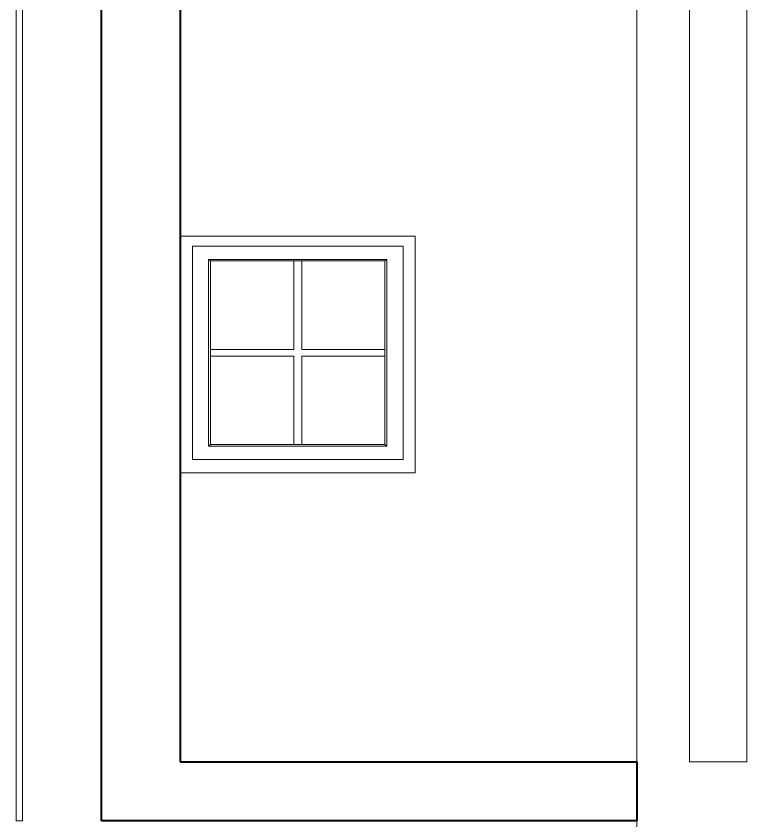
# Model space of a CAD drawing. Header units: inches. Extents: x 135267 to 147066, y -21506 to -19082.
# Drawn here: x 138846.2 to 138957.4, y -20377.3 to -20254.8 of the extents above; entities that cross this region are included whole.
import ezdxf

# ---------------------------------------------------------------- set-up
doc = ezdxf.new("R2010")
doc.units = ezdxf.units.IN
doc.header["$LTSCALE"] = 0.5
doc.header["$MEASUREMENT"] = 0
for name, color, linetype, lineweight in [('HACTH', 253, 'Continuous', 9), ('wall', 1, 'Continuous', 40), ('window', 4, 'Continuous', 13)]:
    doc.layers.add(name, color=color, linetype=linetype, lineweight=lineweight)

msp = doc.modelspace()

# ---------------------------------------------------------------- linework, layer by layer
at = {"layer": 'HACTH'}
for p, q in [((138846.17, -20114.29), (138846.17, -20377.29)), ((138847.17, -20115.29), (138847.17, -20377.29)), ((138940.67, -20368.29), (138940.67, -20137.29)), ((138948.67, -20145.29), (138948.67, -20368.29)), ((138957.42, -20368.29), (138957.42, -20145.29)), ((138948.67, -20368.29), (138957.42, -20368.29)), ((138847.17, -20377.29), (138846.17, -20377.29)), ((138940.67, -20404.29), (138940.67, -20377.29))]:
    msp.add_line(p, q, dxfattribs=at)
at = {"layer": 'wall'}
for p, q in [((138859.17, -20377.29), (138859.17, -20128.29)), ((138871.17, -20137.29), (138871.17, -20368.29)), ((138871.17, -20368.29), (138940.67, -20368.29)), ((138940.67, -20368.29), (138940.67, -20377.29)), ((138940.67, -20377.29), (138859.17, -20377.29))]:
    msp.add_line(p, q, dxfattribs=at)
at = {"layer": 'window'}
for p, q in [((138906.92, -20288.29), (138871.17, -20288.29)), ((138906.92, -20324.29), (138906.92, -20288.29)), ((138873.02, -20289.79), (138873.02, -20322.29)), ((138873.02, -20289.79), (138905.08, -20289.79)), ((138905.08, -20322.29), (138905.08, -20289.79)), ((138902.63, -20291.82), (138875.46, -20291.82)), ((138875.46, -20291.82), (138875.46, -20320.27)), ((138875.77, -20292.07), (138875.46, -20291.82)), ((138875.77, -20292.07), (138875.77, -20320.02)), ((138875.77, -20292.07), (138902.33, -20292.07)), ((138888.44, -20292.07), (138888.44, -20305.54)), ((138889.66, -20292.07), (138889.66, -20305.54)), ((138902.33, -20292.07), (138902.63, -20291.82)), ((138902.33, -20320.02), (138902.33, -20292.07)), ((138902.63, -20320.27), (138902.63, -20291.82)), ((138888.44, -20305.54), (138875.77, -20305.54)), ((138902.33, -20305.54), (138889.66, -20305.54)), ((138888.44, -20306.55), (138875.77, -20306.55)), ((138888.44, -20306.55), (138888.44, -20320.02)), ((138889.66, -20306.55), (138889.66, -20320.02)), ((138902.33, -20306.55), (138889.66, -20306.55)), ((138875.77, -20320.02), (138875.46, -20320.27)), ((138875.46, -20320.27), (138902.63, -20320.27)), ((138875.77, -20320.02), (138902.33, -20320.02)), ((138902.63, -20320.27), (138902.33, -20320.02)), ((138873.02, -20322.29), (138905.08, -20322.29)), ((138906.92, -20324.29), (138871.17, -20324.29))]:
    msp.add_line(p, q, dxfattribs=at)

doc.saveas('drawing.dxf')
